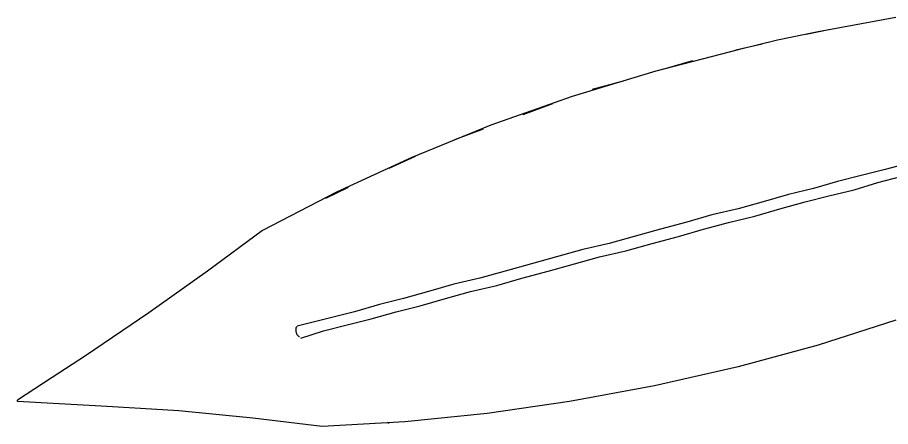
# Model space of a CAD drawing. Header units: millimetres. Extents: x 7649 to 34105, y 3983 to 25377.
# Drawn here: x 15105.9 to 15492.5, y 13724.6 to 13905.6 of the extents above; entities that cross this region are included whole.
import ezdxf

# ---------------------------------------------------------------- set-up
doc = ezdxf.new("R2010")
doc.units = ezdxf.units.MM

msp = doc.modelspace()

# ---------------------------------------------------------------- linework, layer by layer
at = {"layer": 'GEOMETRY', "color": 7}
for p, q in [((15494.88194, 13905.61806), (15460.48611, 13899.26806)), ((15460.48611, 13899.26806), (15442.49444, 13895.56389)), ((15455.19444, 13898.20972), (15465.24861, 13900.32639)), ((15423.97361, 13891.33056), (15435.61528, 13893.97639)), ((15442.49444, 13895.56389), (15425.03194, 13891.33056)), ((15425.03194, 13891.33056), (15388.51944, 13881.80556)), ((15392.22361, 13882.86389), (15404.92361, 13886.56806)), ((15388.51944, 13881.80556), (15351.47778, 13870.69306)), ((15360.47361, 13873.86806), (15374.23194, 13877.57222)), ((15351.47778, 13870.69306), (15315.49444, 13857.99306)), ((15329.78194, 13862.75556), (15343.01111, 13867.51806)), ((15315.49444, 13857.99306), (15280.56944, 13843.70556)), ((15299.61944, 13851.64306), (15312.31944, 13856.40556)), ((15280.56944, 13843.70556), (15247.23194, 13828.35972)), ((15270.51528, 13838.94306), (15282.15694, 13844.23472)), ((15500.17361, 13841.05972), (15490.11944, 13838.41389)), ((15479.53611, 13835.76806), (15468.95278, 13833.12222)), ((15490.11944, 13838.41389), (15479.53611, 13835.76806)), ((15486.94444, 13832.59306), (15496.99861, 13835.23889)), ((15468.95278, 13833.12222), (15458.36944, 13829.94722)), ((15476.36111, 13829.41806), (15486.94444, 13832.59306)), ((15247.23194, 13828.35972), (15214.42361, 13811.42639)), ((15242.46944, 13825.71389), (15252.52361, 13830.47639)), ((15447.25694, 13827.30139), (15436.14444, 13824.12639)), ((15458.36944, 13829.94722), (15447.25694, 13827.30139)), ((15465.24861, 13826.77222), (15476.36111, 13829.41806)), ((15436.14444, 13824.12639), (15425.03194, 13820.95139)), ((15443.55278, 13820.95139), (15454.66528, 13824.12639)), ((15454.66528, 13824.12639), (15465.24861, 13826.77222)), ((15425.03194, 13820.95139), (15413.39028, 13818.30556)), ((15432.44028, 13817.77639), (15443.55278, 13820.95139)), ((15413.39028, 13818.30556), (15402.27778, 13815.13056)), ((15421.32778, 13815.13056), (15432.44028, 13817.77639)), ((15390.63611, 13811.95556), (15378.99444, 13808.78056)), ((15402.27778, 13815.13056), (15390.63611, 13811.95556)), ((15398.57361, 13808.78056), (15409.68611, 13811.95556)), ((15409.68611, 13811.95556), (15421.32778, 13815.13056)), ((15214.42361, 13811.42639), (15190.08194, 13793.43472)), ((15378.99444, 13808.78056), (15367.88194, 13805.60556)), ((15386.93194, 13805.60556), (15398.57361, 13808.78056)), ((15367.88194, 13805.60556), (15356.24028, 13802.95972)), ((15375.29028, 13802.43056), (15386.93194, 13805.60556)), ((15356.24028, 13802.95972), (15344.59861, 13799.78472)), ((15363.64861, 13799.78472), (15375.29028, 13802.43056)), ((15333.48611, 13796.60972), (15321.84444, 13793.43472)), ((15344.59861, 13799.78472), (15333.48611, 13796.60972)), ((15340.89444, 13793.43472), (15352.53611, 13796.60972)), ((15352.53611, 13796.60972), (15363.64861, 13799.78472)), ((15190.08194, 13793.43472), (15164.15278, 13774.91389)), ((15321.84444, 13793.43472), (15310.73194, 13790.25972)), ((15329.25278, 13790.25972), (15340.89444, 13793.43472)), ((15310.73194, 13790.25972), (15299.09028, 13787.61389)), ((15318.14028, 13787.08472), (15329.25278, 13790.25972)), ((15299.09028, 13787.61389), (15287.97778, 13784.43889)), ((15306.49861, 13784.43889), (15318.14028, 13787.08472)), ((15276.86528, 13781.26389), (15266.28194, 13778.61806)), ((15287.97778, 13784.43889), (15276.86528, 13781.26389)), ((15284.27361, 13778.08889), (15295.38611, 13781.26389)), ((15295.38611, 13781.26389), (15306.49861, 13784.43889)), ((15266.28194, 13778.61806), (15255.16944, 13775.44306)), ((15273.69028, 13775.44306), (15284.27361, 13778.08889)), ((15164.15278, 13774.91389), (15136.10694, 13755.86389)), ((15255.16944, 13775.44306), (15244.58611, 13772.79722)), ((15262.57778, 13772.26806), (15273.69028, 13775.44306)), ((15234.53194, 13770.15139), (15229.76944, 13769.09306)), ((15244.58611, 13772.79722), (15234.53194, 13770.15139)), ((15241.41111, 13766.97639), (15251.99444, 13769.62222)), ((15251.99444, 13769.62222), (15262.57778, 13772.26806)), ((15494.88194, 13771.73889), (15460.48611, 13760.62639)), ((15229.15121, 13767.61599), (15229.14446, 13767.38069)), ((15229.14446, 13767.38069), (15229.15422, 13767.1364)), ((15229.17418, 13767.84031), (15229.15121, 13767.61599)), ((15229.15422, 13767.1364), (15229.18077, 13766.88509)), ((15229.21311, 13768.05168), (15229.17418, 13767.84031)), ((15229.18077, 13766.88509), (15229.22439, 13766.62876)), ((15229.26769, 13768.24811), (15229.21311, 13768.05168)), ((15229.22439, 13766.62876), (15229.28536, 13766.36937)), ((15229.33766, 13768.42763), (15229.26769, 13768.24811)), ((15229.28536, 13766.36937), (15229.36227, 13766.11425)), ((15229.42273, 13768.58825), (15229.33766, 13768.42763)), ((15229.36227, 13766.11425), (15229.45267, 13765.87045)), ((15229.52262, 13768.72799), (15229.42273, 13768.58825)), ((15229.45267, 13765.87045), (15229.55535, 13765.63955)), ((15229.63705, 13768.84487), (15229.52262, 13768.72799)), ((15229.55535, 13765.63955), (15229.66906, 13765.42311)), ((15229.66906, 13765.42311), (15229.79256, 13765.22272)), ((15231.35694, 13763.80139), (15241.41111, 13766.97639)), ((15229.79256, 13765.22272), (15229.92463, 13765.03995)), ((15229.92463, 13765.03995), (15230.06404, 13764.87637)), ((15230.06404, 13764.87637), (15230.20953, 13764.73355)), ((15230.20953, 13764.73355), (15230.35989, 13764.61308)), ((15230.35989, 13764.61308), (15230.51388, 13764.51652)), ((15230.51388, 13764.51652), (15230.67027, 13764.44546)), ((15230.67027, 13764.44546), (15230.82781, 13764.40146)), ((15460.48611, 13760.62639), (15425.03194, 13751.10139)), ((15136.10694, 13755.86389), (15121.29028, 13746.33889)), ((15425.03194, 13751.10139), (15387.99028, 13742.63472)), ((15121.29028, 13746.33889), (15105.94444, 13736.28472)), ((15387.99028, 13742.63472), (15350.41944, 13735.75556)), ((15105.94444, 13735.75556), (15105.94444, 13736.28472)), ((15124.46528, 13734.69722), (15105.94444, 13735.75556)), ((15142.98611, 13733.63889), (15124.46528, 13734.69722)), ((15350.41944, 13735.75556), (15313.90694, 13730.46389)), ((15160.44861, 13732.58056), (15142.98611, 13733.63889)), ((15177.38194, 13731.52222), (15160.44861, 13732.58056)), ((15210.19028, 13728.34722), (15177.38194, 13731.52222)), ((15240.88194, 13724.64306), (15210.19028, 13728.34722)), ((15277.39444, 13726.75972), (15240.88194, 13724.64306)), ((15313.90694, 13730.46389), (15277.39444, 13726.75972)), ((15269.98611, 13726.23056), (15270.51528, 13726.23056))]:
    msp.add_line(p, q, dxfattribs=at)

doc.saveas('drawing.dxf')
